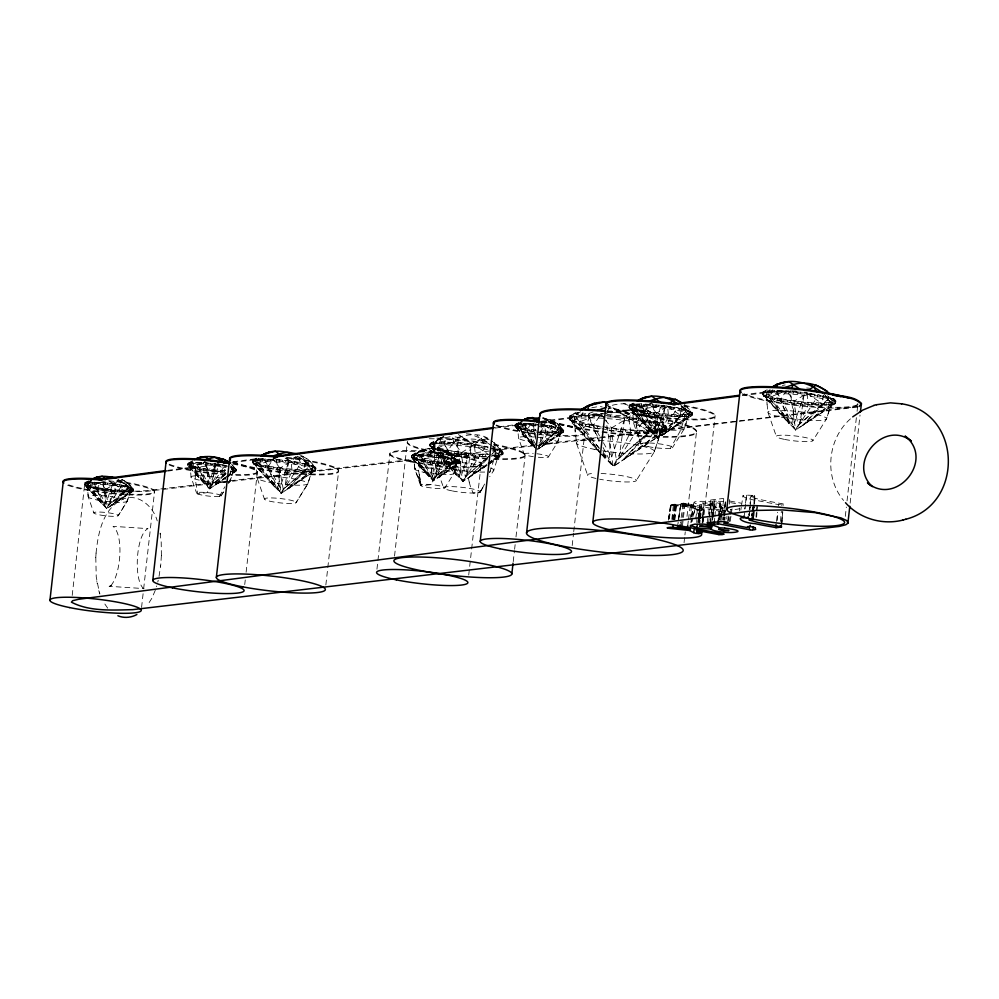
<?xml version="1.0" encoding="UTF-8"?>
<svg xmlns="http://www.w3.org/2000/svg" width="999" height="999" viewBox="0 0 999 999"><rect width="100%" height="100%" fill="white"/><g stroke="black" fill="none" stroke-linecap="round" stroke-linejoin="round"><path stroke-width="0.75" stroke-dasharray="5 3.75" d="M95.792 557.317L96.229 576.785L99.276 592.207M161.388 555.544L161.214 542.395L159.915 531.443L160.04 532.205M87.025 485.564L88.249 496.89L93.844 512.924M433.379 446.915L435.214 463.898L443.618 487.949M766.146 395.479L767.981 412.462L776.385 436.513M696.74 522.589L697.314 507.03L722.115 511.613A9.116 1.236 6.4 0 0 723.638 511.513L724.737 511.388A9.116 1.236 6.4 0 0 725.524 511.226M161.388 555.432L160.827 563.985M95.792 557.38L96.079 553.096M723.975 520.067L724.163 516.995M724.263 515.472L725.511 500.124L723.938 515.409M88.861 481.106L84.977 483.266L84.74 484.303L89.698 486.263L100.549 482.367L105.807 489.335L104.633 505.057L106.668 508.591L133.179 490.946L132.78 488.136L127.335 482.529L121.503 479.308M192.957 460.639L187.775 463.524L187.537 464.547L192.495 466.521L203.346 462.612L208.604 469.592L207.43 485.314L209.465 488.848L225.687 478.071M256.843 458.141L252.922 460.327L252.622 461.675L253.659 462.112C259.216 467.882 267.133 459.777 273.164 459.128L279.995 468.231L278.446 488.786L281.106 493.394L315.584 470.329L315.984 468.131L315.06 466.658L307.979 459.34L301.498 455.744M411.6 455.519L418.781 452.172L426.348 450.799L427.172 454.62L432.43 461.6L431.256 477.31L433.304 480.844L459.815 463.211L460.114 461.526C449.637 446.74 425.711 444.155 411.6 455.519L412.013 458.341L433.304 480.844L459.815 463.211L459.977 461.763L453.958 454.782L446.978 450.924L439.148 455.694L421.066 454.345L411.6 455.519L411.438 456.968L428.996 476.66L416.171 459.977L412.013 458.341L412.175 456.893L423.838 449.213C431.456 453.171 440.984 453.546 449.475 452.51L456.855 462.662L456.693 464.098L437.949 477.809L450.349 464.385L452.048 456.468L446.978 452.822M487.25 465.172L462.849 481.443L430.919 447.677L429.945 444.368L430.307 443.456L441.071 438.436L452.422 436.376L453.671 442.107L461.55 452.572L459.79 476.148L462.849 481.443L487.487 465.097M535.402 439.11L535.914 431.98L519.817 428.908L515.646 427.272L515.247 424.463L519.13 422.302M605.369 419.842L611.5 427.984L609.153 459.415L613.236 466.483L666.258 431.206C667.394 429.32 667.007 427.085 665.459 425.574C652.884 409.091 630.531 399.25 610.214 405.906L607.867 404.32M633.291 403.146L629.358 405.332L629.058 406.68L630.094 407.117C635.664 412.887 643.581 404.782 649.612 404.133L656.43 413.236L654.894 433.791L657.542 438.399L692.032 415.334L692.419 413.136L691.508 411.675L684.427 404.345L685.876 411.438L664.26 433.841L657.542 438.399L628.92 407.217L657.542 438.399L676.635 409.29L676.847 407.392L674.063 407.292L673.938 408.379L676.635 409.29L689.198 411.975L692.344 414.535M767.157 389.76L763.074 392.02L762.736 393.569L763.923 394.081C770.341 400.724 779.482 391.421 786.438 390.671L794.317 401.136L792.557 424.712L795.616 430.007L835.389 403.546L835.838 401.024L832.741 397.227M781.967 522.377L782.766 511.638M719.43 519.967L720.479 506.143L725.499 506.368M753.184 516.171L753.508 511.838M753.733 508.953L753.845 507.517M754.17 503.184C757.879 492.507 748.001 492.894 750.149 503.796M699.725 524.662L700.087 520.067M700.199 518.543L701.385 503.234M702.759 522.052L703.221 515.934M703.346 514.398L703.696 509.815M720.654 504.607L719.467 520.179L720.516 506.306A13.237 1.798 6.4 0 0 721.216 506.905M727.871 522.514L728.471 514.86M729.295 504.145L729.645 499.55M739.385 510.851L739.597 507.979M749.475 515.609L749.7 512.762M749.912 509.927L750.137 507.017M750.249 505.569L751.061 496.715L754.807 496.466L754.257 503.658M752.884 518.618L753.346 512.487M753.471 510.951L754.645 495.616C730.469 493.444 749.962 499.925 757.954 500.686A178.409 24.213 6.4 0 0 767.594 502.584L778.583 504.595L783.341 503.971L783.204 505.394M753.283 516.396L753.633 511.8M753.933 507.967L754.033 506.53M756.018 517.082L756.368 512.487M756.493 510.951L756.842 506.368M756.605 517.182L756.967 512.587M757.08 511.051L757.429 506.468M698.526 518.618L699.375 507.917M724.874 520.217L725.124 517.157M702.409 521.878L703.383 509.652L697.314 507.03M718.106 520.791L718.356 517.719M718.481 516.183L719.73 500.836M724.487 519.992L724.737 516.933M724.862 515.397L725.486 507.717M777.297 520.442L777.996 511.8M778.471 506.031L778.583 504.595M780.531 521.441L781.343 511.351M781.817 505.594L781.93 504.158M781.605 525.474L782.716 511.65M753.908 516.121L754.67 506.918M698.875 522.689L699.138 519.617M699.275 518.081L699.949 510.402A9.578 1.299 6.4 0 0 701.223 510.327M699.288 522.589L700.386 510.152A9.578 1.299 6.4 0 0 701.66 510.064L703.446 509.852L702.559 518.618M96.066 553.159C98.014 533.391 102.647 509.128 122.265 499.438C137.725 492.245 153.346 506.443 157.23 520.891M721.703 516.221L722.115 511.613M726.723 519.03L726.997 515.984M752.722 519.517L753.833 507.23M753.97 505.694L754.645 495.616L753.833 502.747M701.985 525.312L704.008 504.008A5.295 0.712 6.4 0 1 701.261 502.947M720.067 519.992L721.365 506.168M722.639 519.792L722.939 516.745M723.076 515.222L723.8 507.617A6.006 0.812 6.4 0 1 721.253 506.918M710.676 521.303L712.15 505.956L714.522 506.031L712.537 519.83M159.041 576.373L160.627 565.921M714.435 521.153L714.735 518.094M714.884 516.558L716.383 501.198L724.625 501.498M781.53 522.539L782.504 512.537M718.618 520.729L718.93 517.644M719.08 516.108L720.604 500.736M723.488 519.967L723.788 516.92M751.91 512.986L751.61 516.033L751.997 512.986M752.06 511.463L752.509 506.905M702.26 521.54L702.409 520.079M698.264 521.915L698.563 519.03M698.863 516.158L699.325 510.377L699.949 510.402M160.602 566.108L160.839 563.861M697.889 522.652L698.214 519.592M698.376 518.056L699.125 510.327M698.388 521.778L699.625 510.127L700.386 510.152M720.853 516.183L721.353 511.575M671.815 519.33L673.338 505.531A5.37 0.724 6.4 0 1 671.078 505.232L668.693 518.818M683.366 503.409L681.992 503.558A8.741 1.186 6.4 0 0 681.306 503.696L695.941 506.431L674.537 504.52A9.316 1.261 6.4 0 0 673.363 504.595L672.015 504.795A10.077 1.374 6.4 0 0 671.128 504.97L671.465 504.957A5.37 0.724 6.4 0 0 673.763 505.257L673.751 505.531A5.382 0.724 6.4 0 1 671.478 505.244L671.216 505.169M690.047 519.692L691.395 507.417M72.203 595.441L84.853 482.642L88.524 480.906M133.242 488.811L133.179 490.946L106.668 508.591L84.678 484.927L84.977 483.266L92.145 479.92M84.927 485.389L85.015 484.552M84.678 484.927L85.39 483.291L92.87 479.058L88.099 482.367L87.937 483.816L106.668 508.591L121.341 486.288L121.503 484.852L118.931 480.069L116.071 477.847M85.29 484.128L86.039 483.141M105.682 480.894L100.549 482.367L96.653 489.36L104.633 505.057L89.535 487.712L86.139 486.163L86.226 485.327M85.976 483.778L86.95 482.842M87.225 483.728L88.249 496.89M87.088 486.463L87.15 485.826M88.224 486.988L88.324 486.151M86.851 483.678L89.286 483.379L89.386 482.529C103.958 482.042 118.956 483.603 132.78 488.136L132.617 489.585L111.826 505.094L128.459 487.949L127.335 482.529L120.342 478.658M94.43 482.092L94.268 483.528L102.885 503.946L84.815 484.715L102.373 504.395L89.535 487.712L91.658 481.181M89.286 483.379L90.872 482.542M133.179 490.946L123.726 492.12L105.644 490.784L91.121 487.824L91.209 486.988L89.698 486.263M90.809 483.179L92.47 483.229L92.57 482.392M92.845 488.136L85.614 484.315L84.853 482.642M94.693 488.661L94.793 487.812C107.18 489.273 122.028 493.469 133.479 489.26M92.47 483.229L96.291 483.254L96.379 482.417M96.291 483.254L98.476 482.592M98.801 489.435L98.889 488.598M133.429 490.334L131.006 488.361L125.25 486.688L102.847 483.903L100.599 483.441L100.687 482.604M101.036 489.697L101.111 489.073M103.009 482.455L106.668 508.591L115.31 490.309L114.323 484.14L109.465 480.956M103.322 490.147L103.421 489.31M105.22 483.791L105.32 482.954M107.617 483.916L107.692 483.279M108.067 490.759L108.154 489.922M110.002 484.278L110.102 483.441M110.464 490.921L110.539 490.284M128.459 487.949L109.565 504.445L112.512 483.429L118.931 480.069L128.621 486.501M112.837 491.246L112.937 490.409M114.748 484.89L114.835 484.053M117.058 485.127L117.12 484.49M117.47 491.595L117.57 490.759M119.268 485.601L119.356 484.765M119.693 491.608L119.755 490.971M121.778 491.783L121.866 490.946M123.364 486.388L123.464 485.539M105.807 489.335L114.323 484.14L117.832 480.881L125.424 484.215L130.22 490.397L130.057 491.845L111.314 505.556L123.726 492.12L125.424 484.215L122.852 480.257L115.097 480.669M125.25 486.688L125.325 486.051M125.599 491.808L125.687 490.971M126.948 487.212L127.048 486.376M127.285 491.658L127.36 491.021M128.771 491.67L128.871 490.821M129.845 488.049L129.932 487.212M131.144 488.736L127.26 501.198L118.232 515.621A12.288 1.661 6.4 0 1 99.388 514.86A12.288 1.661 6.4 0 1 100.499 512.087A12.288 1.661 6.4 0 1 118.232 515.621M131.006 488.361L131.069 487.737M131.206 491.358L131.306 490.521M131.93 488.873L132.03 488.036M132.118 491.046L132.18 490.422M132.78 490.909L132.867 490.072M141.571 607.417L143.469 590.421M143.644 588.873L154.57 491.52M225.924 477.859L209.465 488.848L187.475 465.184L187.775 463.524L194.942 460.164M187.712 465.646L187.812 464.81M188.087 464.373L188.187 463.536L190.896 462.624L197.228 462.337L205.806 462.712L208.117 463.199L208.017 464.036C201.486 464.285 192.894 461.8 187.475 465.184M188.774 464.036L188.836 463.399M206.781 459.602L203.346 462.612L199.45 469.617L207.43 485.314L192.332 467.969L188.923 466.421L189.023 465.571M189.648 463.936L189.748 463.086M189.997 464.135L191.046 477.147L196.641 493.181M189.885 466.72L189.947 466.083M190.896 462.624L190.734 464.073L209.465 488.848L224.138 466.545L224.3 465.097L215.309 463.686L208.017 464.036M191.021 467.232L191.109 466.396M192.083 463.623L192.183 462.787M197.228 462.337L197.065 463.786L205.682 484.203L187.612 464.96L205.17 484.652L192.332 467.969L194.455 461.438M193.594 463.436L193.669 462.799M194.006 467.245L213.336 470.541L224.663 471.203L224.575 472.04L199.45 469.617L193.906 468.081L194.006 467.245L192.495 466.521M195.267 463.486L195.354 462.649M195.629 468.394L195.704 467.757M197.49 468.906L197.59 468.069M199.088 463.511L199.176 462.674M201.199 463.474L201.274 462.849M201.598 469.692L201.686 468.856M203.396 463.698L203.484 462.862M203.833 469.955L203.896 469.318M205.806 462.712L209.465 488.848L217.944 472.003L217.12 464.398L208.604 469.592M206.119 470.404L206.206 469.567M210.864 471.016L210.951 470.179M224.3 465.097L226.261 465.796L226.161 466.633L215.147 465.134L212.799 464.523L212.887 463.686M213.262 471.178L213.336 470.541M225.699 473.051L212.362 484.69L215.309 463.686M215.634 471.503L215.734 470.666M217.545 465.147L217.632 464.298M219.855 465.384L219.917 464.747M220.267 471.853L220.354 471.016M222.065 465.859L222.153 465.022M222.477 471.865L222.552 471.228M230.856 470.754L229.683 475.249M231.668 471.078L230.082 471.903L236.313 469.755L231.943 464.647M232.642 468.306L231.406 466.758L231.244 468.194L234.728 469.13L236.214 470.154L235.976 471.203L226.973 477.222M230.619 467.557L233.017 470.654L232.854 472.102L227.859 475.749M233.803 468.618L232.73 467.47M233.941 468.993L230.057 481.443L228.409 484.065M231.568 471.915L234.003 471.615L234.103 470.779M234.728 469.13L233.866 467.982M234.003 471.615L234.977 470.666M234.915 471.303L235.664 470.329M235.939 469.905L236.039 469.068M227.185 477.035L235.976 471.203L236.276 469.518M236.226 470.591L236.313 469.755M298.901 454.295L307.979 459.34L315.796 468.444L315.584 470.329L281.106 493.394L253.446 463.998L252.597 461.113M258.566 458.591L253.659 462.112L253.446 463.998L258.853 466.121L275.512 487.924L252.71 462.225L252.922 460.327L256.918 458.454M252.847 463.099L252.972 462.013M252.522 462.512L253.446 460.364L256.98 459.165C276.461 459.003 296.553 460.439 315.06 466.658L314.847 468.556L287.812 488.836L309.44 466.421L307.979 459.34M253.321 461.463L254.308 460.177M254.42 464.11L254.545 463.012M254.208 461.001L255.357 460.876L255.482 459.777M255.819 461.176L257.168 478.121L264.435 499.075M255.657 464.498L255.756 463.673M256.98 459.165L256.768 461.051L281.106 493.394L300.187 464.285L300.399 462.387L297.065 456.156L288.723 460.551L284.877 487.987L309.44 466.421L312.749 466.97L315.909 469.53M257.143 465.172L257.267 464.073M244.73 584.59L245.255 579.957M246.116 572.227L257.392 471.79A45.929 6.231 6.4 0 0 232.804 463.311M255.357 460.876L258.529 460.477L258.641 459.39M276.523 456.181L273.164 459.128L268.306 466.383L268.094 468.269L278.446 488.786L258.853 466.121L261.189 458.703M258.529 460.477L260.489 460.227L260.589 459.403M315.584 470.329L311.526 471.491C294.58 471.728 277.422 470.404 260.901 466.271L261.026 465.172L259.066 464.235M260.489 460.227L262.662 460.302L262.787 459.203M263.137 466.67L263.237 465.846L261.026 465.172M252.71 462.225L276.186 487.337L264.997 460.689L265.21 458.803M265.547 467.345L265.672 466.258C281.78 468.156 301.086 473.588 315.984 468.131M262.662 460.302L267.62 460.327L267.744 459.228M267.62 460.327L270.367 460.289L270.467 459.453M270.891 468.369L271.016 467.27M309.44 466.421L294.618 462.762L276.149 461.176L273.227 460.576L273.339 459.478M273.788 468.706L273.888 467.882M276.361 459.29L281.106 493.394L292.145 471.378L291.071 461.438L285.439 457.729M276.76 469.293L276.885 468.194M279.245 461.014L279.358 459.927M282.355 461.176L282.442 460.352M282.929 470.092L283.054 468.993M285.452 461.65L285.577 460.551M286.064 470.292L286.151 469.468M289.136 470.716L289.26 469.63M291.621 462.45L291.733 461.351M294.618 462.762L294.717 461.938M295.155 471.166L295.279 470.079M297.49 463.374L297.615 462.275M298.039 471.178L298.139 470.354M300.761 471.416L300.886 470.317M302.834 464.398L302.947 463.299M298.901 456.78L305.494 461.513L311.738 469.605L311.526 471.491L287.15 489.423L303.284 471.865L305.507 461.526L302.16 456.368L295.642 457.18L291.071 461.438L279.995 468.231M305.269 464.797L305.369 463.961M305.719 471.441L305.844 470.354M307.48 465.472L307.605 464.373M307.917 471.241L308.017 470.417M309.852 471.266L309.977 470.167M311.238 466.57L311.363 465.472M312.749 466.97L312.849 466.146M312.899 467.669L307.879 483.716L296.129 502.572A15.972 2.173 6.4 0 1 271.628 501.585A15.972 2.173 6.4 0 1 273.089 497.977A15.972 2.173 6.4 0 1 296.129 502.572M313.024 470.866L313.137 469.767M313.961 467.632L314.086 466.545M314.198 470.467L314.285 469.63M315.06 470.279L315.172 469.193M315.534 468.631L315.659 467.544M325.849 585.014L338.673 470.666M376.948 569.205L389.947 453.321M394.53 556.093L407.367 441.758A59.278 8.042 6.4 0 0 487.574 458.266M411.551 457.654L411.363 456.131M411.301 457.192L412.013 455.544M411.925 456.381L412.674 455.407M412.762 458.416L411.65 456.818M412.599 456.043L413.574 455.094M413.823 456.143L414.86 469.105L421.266 485.789L431.206 484.615L437.262 468.831L440.035 456.068L466.62 452.947L466.82 471.191L469.23 482.092M413.711 458.728L412.862 457.579M426.348 448.901L420.691 450.487L414.722 454.632L414.56 456.068L433.304 480.844L447.964 458.553L448.126 457.105L445.554 452.335L442.707 450.112M414.847 459.24L414.947 458.404L413.786 458.091M413.486 455.931L415.921 455.631L416.009 454.795M430.619 451.61L427.172 454.62L423.289 461.625L431.256 477.31L416.171 459.977L418.781 452.172M415.921 455.631L417.507 454.807M459.815 463.211L450.349 464.385L432.267 463.037L423.289 461.625L414.947 458.404M417.432 455.432L419.093 455.494L419.193 454.657M419.468 460.402L417.844 459.24M411.438 456.968L429.508 476.198L420.904 455.794L420.679 450.487L428.858 448.588C436.95 457.842 449.125 456.368 459.403 460.389L459.24 461.838L438.461 477.36L455.082 460.202L453.958 454.782M421.328 460.914L421.416 460.077C433.803 461.538 448.651 465.721 460.114 461.526M419.093 455.494L422.914 455.519L423.014 454.682M422.914 455.519L425.099 454.845M425.424 461.7L425.524 460.864M460.052 462.587L457.629 460.626L451.873 458.953L429.47 456.168L427.222 455.706L427.322 454.87M427.659 461.963L427.734 461.326M429.857 445.966L429.945 444.368M443.606 436.95L431.156 445.517L430.919 447.677L437.162 450.137L456.406 475.162L430.07 445.629L430.307 443.456L441.196 437.425M430.232 446.653L429.97 445.005M429.807 445.616L430.919 443.494L434.99 442.12L443.943 435.901L434.99 442.12L434.752 444.293L462.849 481.443L484.852 448.002L485.102 445.841L481.243 438.673L476.96 435.339M430.781 444.755L431.918 443.281M429.945 462.412L430.045 461.575M432.043 447.802L432.192 446.553L430.369 445.392M431.855 456.043L431.943 455.207M431.805 444.23L433.129 444.08L433.266 442.819M433.641 444.543L434.29 455.631M433.479 448.264L433.578 447.302L432.192 446.553M434.253 456.168L434.315 455.532M435.177 449.038L435.327 447.777L433.578 447.302M434.69 463.024L434.79 462.187M433.129 444.08L436.775 443.618L436.925 442.37C455.544 440.534 475.212 426.473 492.532 441.62M458.828 437.599L453.671 442.107L448.064 450.437L447.827 452.609L459.79 476.148L437.162 450.137L441.071 438.436M436.638 456.531L436.725 455.694M436.775 443.618L439.048 443.331L439.16 442.382M437.1 463.174L437.175 462.549M486.938 464.373L469.817 476.898L488.424 456.755L475.574 456.193L447.827 452.609L439.523 450.299L439.66 449.051L435.327 447.777M455.082 460.202L436.201 476.698L439.148 455.694M439.048 443.331L441.546 443.406L441.695 442.157M439.473 463.511L439.56 462.674M441.371 457.142L441.471 456.306M442.107 450.774L442.207 449.825L439.66 449.051M430.07 445.629L457.167 474.488L444.255 443.868L444.068 437.35M443.681 457.392L443.756 456.755M444.892 451.548L445.03 450.287L448.064 450.437L468.656 453.996L488.673 454.582L465.222 438.811L452.422 436.376M444.105 463.848L444.193 463.012M441.546 443.406L447.277 443.444L447.415 442.195L444.493 441.695M445.891 457.854L445.991 457.018M446.316 463.861L446.391 463.224M450.449 443.406L450.549 442.445L457.355 442.257L471.615 443.706L488.036 446.878L487.899 448.139L484.852 448.002L464.273 444.43L447.277 443.444M448.401 464.036L448.501 463.199M450 458.641L450.087 457.804M451.048 452.722L451.186 451.461M451.873 458.953L451.948 458.316M453.733 443.731L453.883 442.47M452.222 464.06L452.322 463.224M453.583 459.478L453.671 458.628M454.395 453.121L454.508 452.16M453.908 463.911L453.983 463.274M455.407 463.923L455.494 463.086M456.468 460.314L456.568 459.478M457.829 453.796L457.967 452.535M457.629 460.626L457.704 459.99M457.767 460.989L453.883 473.451L444.855 487.874A12.288 1.661 6.4 0 1 426.011 487.112A12.288 1.661 6.4 0 1 427.135 484.34A12.288 1.661 6.4 0 1 444.855 487.874M457.842 463.623L457.929 462.787M458.566 461.138L458.653 460.302M460.689 444.243L460.826 442.982M458.741 463.311L458.816 462.674M459.403 463.174L459.503 462.337M459.777 461.9L459.865 461.063M464.273 444.43L464.385 443.481M464.935 454.707L465.084 453.459M467.844 444.98L467.994 443.718M468.543 454.945L468.656 453.996M490.996 454.445L467.207 475.224L471.615 443.706L481.243 438.673L483.366 436.563L492.495 441.67M472.102 455.444L472.24 454.183M474.962 445.891L475.099 444.642M478.421 446.253L478.533 445.304M479.045 455.956L479.195 454.695M481.743 446.965L481.88 445.704M468.718 575.037L481.193 463.786M482.38 455.969L482.48 455.02M485.514 456.243L485.651 454.982M488.748 464.26L502.984 454.07L499.35 451.111L493.269 449.388L493.406 448.126L495.766 448.314L502.01 450.761L503.121 452.809L493.369 446.466M491.233 456.268L498.176 454.158L501.123 454.195L502.859 452.822L493.843 442.345C497.914 452.347 492.482 463.186 489.522 472.902M493.768 456.043L496.003 456.056L496.153 454.807M497.602 450.649L497.752 449.388M499.35 451.111L499.463 450.162M499.512 452.048L493.731 470.354L489.747 476.723M488.161 463.486L499.662 455.606L499.8 454.345M500.749 451.885L500.886 450.624M499.662 455.606L501.123 454.195M501.023 455.144L502.01 454.932L502.147 453.683M502.559 453.034L502.697 451.773M488.523 464.323L502.622 454.982L502.859 452.822M502.984 454.07L503.071 452.46M514.947 426.123L515.247 424.463L522.415 421.116M515.197 426.585L515.009 425.062M514.91 425.899L515.659 424.488L523.139 420.254L518.369 423.564L518.206 425.012L536.001 448.626M515.559 425.324L516.321 424.338M516.408 427.36L515.284 425.749M516.246 424.975L517.22 424.038M517.47 425.075L518.518 438.086L524.125 454.12A12.288 1.661 6.4 0 0 533.279 456.668M517.357 427.659L516.495 426.523M518.493 428.184L518.593 427.335L517.432 427.023M517.132 424.875L519.567 424.563L519.655 423.726L525.911 423.301M534.79 447.689L519.817 428.908L521.928 422.377M519.567 424.563L521.153 423.738M521.391 429.021L521.478 428.184L518.593 427.335M523.114 429.333L521.478 428.184M521.316 421.903L515.809 425.824L515.646 427.272L532.642 445.591L515.084 425.911L533.154 445.142L524.55 424.725L524.712 423.289L537.962 424.475M524.962 429.845L525.062 429.008L527.085 429.108L536.076 430.532L530.819 423.551L519.98 427.46M521.078 424.375L524.55 424.725L526.56 424.45L526.66 423.613M513.224 561.625L514.435 550.811M514.61 549.263L515.134 544.63M515.996 536.9L525.187 455.007M526.56 424.45L528.746 423.788M529.07 430.631L529.17 429.795M537.887 425.099L533.116 425.099L530.869 424.637L530.956 423.801M531.306 430.894L531.381 430.257M533.279 423.651L535.214 438.986M533.591 431.343L533.691 430.507M535.501 424.987L535.589 424.138M538.336 431.955L557.629 432.217L563.798 430.694L557.604 423.713L550.611 419.855L542.082 418.231C550.037 420.017 555.319 427.385 563.049 429.333L562.887 430.781L538.236 448.913M536.938 449.787L539.847 445.641L542.794 424.625L550.611 419.855L557.604 423.713L563.623 430.694L550.624 421.765M563.761 430.457L563.461 432.142L560.339 433.042L545.417 432.942L543.106 432.442L543.206 431.605M540.272 425.474L545.017 426.086L545.104 425.249L540.372 424.637M563.698 431.531L561.276 429.558L545.104 425.249M547.739 432.792L547.839 431.955M549.537 426.798L549.637 425.961L551.773 426.049L558.891 427.697L558.728 429.145L542.107 446.291L563.461 432.142L563.511 430.007M549.962 432.804L550.037 432.167M552.047 432.979L552.147 432.142M553.646 427.572L553.733 426.735M538.099 449.026L541.595 446.753L553.995 433.316L555.694 425.412L553.121 421.453L542.632 421.665M555.519 427.884L555.594 427.247M555.869 433.004L555.956 432.167M557.217 428.409L557.317 427.572M557.554 432.842L557.629 432.217M558.191 432.954L558.391 431.118M559.053 432.854L559.14 432.018M560.114 429.245L560.202 428.409M561.413 429.932L557.529 442.382L548.376 456.968M561.276 429.558L561.351 428.933M561.488 432.555L561.575 431.718M562.2 430.07L562.3 429.233M562.387 432.242L562.462 431.618M563.049 432.105L563.136 431.268M607.067 414.473L624.937 416.171L637.762 409.453L640.584 406.63L654.557 414.348L666.583 428.309L666.258 431.206L613.236 466.483L570.654 421.466L569.243 419.168L569.842 415.834L576.323 412.237M601.785 454.395L604.632 458.104L569.517 418.731L569.842 415.834L577.672 412.175M569.742 420.092L569.355 417.033M569.243 419.168L570.666 415.884L578.483 412.387L576.086 414.048L575.774 416.933L599.325 448.651M570.479 417.557L571.84 416.858L571.99 415.596M599.1 447.852L578.983 424.737L572.165 421.628L572.352 419.955L569.929 418.419M571.84 416.858L573.613 416.658L573.801 414.985M574.213 417.707L576.398 443.081L587.599 475.162M574.063 422.227L574.213 420.966L572.352 419.955M576.348 423.276L576.535 421.59L574.213 420.966M573.613 416.658L578.471 416.046L578.658 414.373L588.773 413.486L593.056 411.963M600.836 453.159L578.983 424.737L583.104 411.963M578.471 416.046L581.505 415.659L581.643 414.398M600.474 428.534L593.206 428.034L582.13 424.95L582.317 423.276L576.535 421.59M581.505 415.659L584.84 415.771L585.027 414.098M572.19 545.529L573.576 533.166M573.738 531.63L584.84 432.729A45.929 6.231 6.4 0 0 542.919 421.64M585.576 425.586L585.714 424.313L582.317 423.276M599.125 441.708L588.448 416.371L588.773 413.486L601.273 414.51L601.086 416.196L605.594 417.12M589.285 426.61L589.472 424.937C605.906 428.284 622.689 429.732 639.41 431.243C648.438 430.02 659.178 433.179 666.945 428.296M584.84 415.771L592.469 415.821L592.657 414.135M592.469 415.821L596.703 415.759L596.84 414.485M597.502 428.184L597.689 426.511M666.258 431.206L660.014 432.992C642.195 433.141 624.188 432.592 606.543 429.607L606.73 427.934M606.78 417.058L610.352 416.883L610.539 415.209M610.352 416.883L615.134 417.12L615.284 415.859M616.021 430.831L616.208 429.158M666.758 429.97L665.134 428.471C651.847 420.729 634.927 420.779 619.904 417.857L620.092 416.183M620.841 431.143L620.978 429.882M602.946 453.534L613.236 466.483L619.043 458.191L624.937 416.171L610.214 405.906L605.918 414.223M625.574 431.805L625.761 430.132M628.97 407.517L629.045 406.118M635.002 403.596L630.094 407.117L629.882 409.003L635.302 411.126L651.96 432.929L629.145 407.23L629.358 405.332L633.354 403.459M629.295 408.116L629.42 407.018M629.145 407.23L629.894 405.369L633.416 404.17L641.658 403.808L649.787 404.483L649.662 405.582L652.597 406.181L658.803 406.181L673.938 408.379M629.77 406.468L630.756 405.182M629.382 419.081L629.57 417.407L624.937 416.171M630.869 409.115L630.993 408.017M630.656 406.019L631.805 405.881L631.93 404.782M632.217 406.381L633.603 423.126L640.871 444.08M632.105 409.503L632.192 408.678M633.416 404.17L633.204 406.069L652.622 432.342L641.445 405.694L641.658 403.808M633.578 410.177L633.703 409.091M631.805 405.881L634.964 405.482L635.089 404.395M634.003 419.568L634.153 418.294L629.57 417.407M652.959 401.186L649.612 404.133L644.755 411.388L644.542 413.274L654.894 433.791L635.302 411.126L637.624 403.721M634.964 405.482L636.937 405.232L637.025 404.408M634.84 432.492L635.027 430.819M684.427 404.345L692.245 413.449L692.032 415.334L687.974 416.496C671.016 416.733 653.87 415.409 637.337 411.276L637.462 410.177L635.514 409.24M636.937 405.232L639.098 405.307L639.223 404.208M638.423 420.504L638.611 418.831L642.906 419.006L650.536 421.416L657.13 422.302L665.459 425.574L665.134 428.471L623.551 459.503L656.805 425.199L657.13 422.302L654.557 414.348M639.585 411.688L639.672 410.851L637.462 410.177M639.273 432.517L639.41 431.243M641.995 412.35L642.12 411.263C658.216 413.161 677.534 418.593 692.419 413.136M639.098 405.307L644.068 405.332L644.193 404.233M643.456 432.867L643.643 431.193M644.068 405.332L646.815 405.294L646.902 404.47M647.327 413.374L647.452 412.275M646.64 422.065L646.828 420.392M640.584 410.439L650.736 417.707L660.339 430.107L660.014 432.992L622.527 460.414L647.34 433.554L650.736 417.732L645.604 409.815L635.576 411.064L616.408 409.64L607.879 408.017M650.237 413.711L650.324 412.887M650.399 422.689L650.536 421.416M652.809 404.295L657.542 438.399L668.581 416.383L667.519 406.443L656.43 413.236M651.086 432.917L651.273 431.243M653.209 414.298L653.334 413.199M653.796 423.726L653.983 422.053M655.681 406.019L655.806 404.932L664.11 405.557M654.47 432.604L654.607 431.343M655.731 432.817L656.056 429.907M658.803 406.181L658.89 405.357M659.377 415.097L659.49 413.998M657.454 432.642L657.642 430.956M659.577 425.412L659.765 423.738M661.9 406.655L662.025 405.569M662.499 415.297L662.599 414.473M661.9 426.036L662.05 424.775M662.087 427.535L654.407 451.698L636.113 480.844M662.312 432.03L662.499 430.357M685.876 411.438L661.326 432.992L665.159 405.557M663.761 427.06L663.948 425.387M665.584 415.734L665.709 414.635M664.123 431.406L664.273 430.144M665.446 431.131L665.634 429.458M668.056 407.455L668.181 406.356L666.171 405.819M666.183 428.596L666.37 426.923M666.72 429.108L666.87 427.834M671.066 407.767L671.153 406.943L668.181 406.356M671.603 416.171L671.728 415.084M674.487 416.183L674.575 415.359M677.197 416.421L677.322 415.322M679.27 409.403L679.395 408.304L676.847 407.392M692.245 413.449L681.955 406.531L688.186 414.61L687.974 416.496L663.598 434.428L679.732 416.87L681.942 406.531L679.445 402.659M681.718 409.802L681.805 408.966L679.395 408.304M682.167 416.446L682.292 415.359M683.928 410.477L684.053 409.378L681.805 408.966M684.365 416.246L684.452 415.422M685.426 414.223L680.868 429.92L670.416 448.326M674.475 519.805L676.173 504.62M674.887 519.742L676.61 504.37L695.941 506.431M686.301 416.271L686.425 415.172M687.687 411.576L687.811 410.477L681.056 406.193M689.198 411.975L689.285 411.151L687.811 410.477M689.347 412.674L684.315 428.721L672.414 447.777M689.46 415.871L689.585 414.772M690.409 412.637L690.521 411.551L689.285 411.151M690.646 415.472L690.734 414.635M691.495 415.284L691.62 414.198M691.982 413.636L692.095 412.55M684.053 542.669L684.752 536.488M684.927 534.94L685.264 531.855M687 516.396L696.54 431.418M703.159 522.29L703.858 516.108M704.033 514.56L715.122 415.671M835.838 401.024L835.389 403.546L795.616 430.007L763.686 396.241L762.712 392.932M770.117 389.66L763.923 394.081L763.686 396.241L769.929 398.701L789.173 423.726L762.836 394.193L763.074 392.02L768.456 389.51M762.999 395.217L763.136 393.956M762.624 394.53L763.686 392.058L767.756 390.684L788.96 390.896M763.548 393.319L764.685 391.845M764.809 396.366L764.959 395.117M764.572 392.794L765.896 392.644L766.033 391.383M766.408 393.107L767.057 404.195M766.245 396.828L766.345 395.866M767.756 390.684L767.519 392.857L795.616 430.007L817.619 396.566L817.869 394.405L834.777 399.325L834.54 401.498L803.358 424.775L828.296 399.051L828.533 396.878M767.956 397.602L768.094 396.341M765.896 392.644L769.542 392.182L769.692 390.934M786.438 390.671L780.843 399.001L780.594 401.173L792.557 424.712L769.929 398.701L772.789 389.722M769.542 392.182L771.815 391.895L771.927 390.946M835.389 403.546L830.706 404.895C811.151 405.169 791.358 403.633 772.289 398.863L772.427 397.614L770.167 396.528M771.815 391.895L774.312 391.97L774.462 390.721M774.874 399.338L774.974 398.389L772.427 397.614M762.836 394.193L789.934 423.052L777.022 392.432L777.259 390.259M777.659 400.112L777.796 398.851C796.628 401.286 817.756 406.805 835.901 401.373M774.312 391.97L780.044 392.008L780.182 390.759M780.044 392.008L783.216 391.97L783.316 391.009M783.815 401.286L783.953 400.025M835.751 402.634L834.54 401.498C820.117 394.23 802.497 394.28 786.5 392.295L786.65 391.034M787.162 401.685L787.274 400.724M790.596 402.36L790.733 401.099M793.456 392.807L793.593 391.546L790.122 390.821L795.616 430.007L808.341 404.757L807.092 393.344L794.317 401.136M797.04 392.994L797.152 392.045L804.382 392.27L807.866 393.206L807.729 394.455M797.702 403.271L797.851 402.023M800.624 393.544L800.761 392.282M801.323 403.509L801.423 402.56M828.296 399.051L799.974 423.788L804.382 392.27M804.869 404.008L805.019 402.747M811.2 394.817L811.3 393.868L809.015 393.419M811.825 404.52L811.962 403.259M814.51 395.529L814.647 394.268L811.3 393.868M815.147 404.533L815.246 403.584M818.281 404.807L818.418 403.546M820.666 396.703L820.803 395.442M825.561 395.766L830.943 402.722L830.706 404.895L802.584 425.462L821.19 405.319L823.413 394.83M823.488 397.165L823.588 396.216M824 404.832L824.15 403.584M826.036 397.952L826.173 396.69M826.535 404.607L826.648 403.658M828.783 404.62L828.92 403.371M830.369 399.213L830.519 397.952M832.117 399.675L832.229 398.726M832.279 400.611L826.498 418.918L812.774 440.784M832.429 404.17L832.567 402.909M833.516 400.449L833.653 399.188M833.79 403.708L833.89 402.759M834.777 403.496L834.914 402.247M835.326 401.598L835.464 400.337M845.304 516.371L846.34 507.092M847.04 500.911L856.393 417.47M857.092 411.288L857.954 403.571A59.278 8.042 6.4 0 1 809.377 406.056A59.278 8.042 6.4 0 1 744.105 393.818M850.149 503.159L860.027 415.084M744.105 517.569L746.69 494.767L745.466 503.321M752.372 515.571L752.697 512.724M753.184 508.441L753.346 507.017M682.417 526.086L685.102 503.334L725.486 511.001M673.801 518.781L675.549 504.557M673.376 519.705L675.262 504.545M673.788 519.642L675.699 504.283L676.61 504.37M711.825 522.39L714.522 500.961A11.339 1.536 6.4 0 1 713.636 500.811L713.011 500.686A11.613 1.573 6.4 0 1 711.613 500.412L710.714 500.174M720.891 521.191L723.788 498.439L725.524 498.663M776.435 521.441L777.609 512.25M669.318 518.993L671.103 505.232M687.712 525.574L688.299 520.979M688.498 519.455L690.284 505.694M698.089 518.444L699.874 504.682C679.819 500.074 718.156 500.462 720.529 504.345M700.449 518.593L701.835 507.892M709.153 516.92L710.938 503.159L701.498 502.934M710.027 523.626L713.011 500.686M727.996 520.679L728.596 516.096M752.197 511.451L752.796 506.868M712.075 516.958L713.973 504.832M708.541 523.326L709.153 518.743M709.365 517.22L711.625 500.412M681.268 526.048L684.365 503.296L685.102 503.334M691.445 516.733L692.694 507.554L698.963 510.302M673.776 505.269L693.131 507.292L673.338 505.531M672.339 519.692L674.537 504.52M668.431 520.179L670.666 504.994A10.065 1.361 6.4 0 1 671.515 504.82L673.676 504.595A9.328 1.261 6.4 0 1 674.812 504.52L675.699 504.283M680.356 523.276L680.556 521.853M681.156 517.582L683.129 503.421A8.841 1.199 6.4 0 1 684.34 503.296M729.233 521.753L730.107 515.684M730.319 514.16L730.981 509.615M677.534 526.698L678.196 522.127M678.421 520.616L680.856 503.858M681.281 503.596L695.604 506.655L691.895 521.665M695.679 518.968L697.002 509.84L699.225 510.352M697.402 509.84L693.131 507.292M744.642 509.015L744.842 507.592M678.596 518.931L680.831 503.746A8.729 1.186 6.4 0 1 681.63 503.571L683.416 503.121A54.833 7.517 6.2 0 1 700.923 508.304A54.795 8.129 4.5 0 1 703.446 509.852M691.77 516.908L693.106 507.767M730.219 521.303L731.106 515.209M731.33 513.698L732.23 507.604M668.581 518.743L670.604 505.057M678.758 517.482L680.781 503.796M690.883 522.627L691.558 518.056M691.783 516.545L693.806 502.847M707.18 522.902L710.551 500.087M712.674 516.97L714.273 504.845M713.061 517.057L714.635 506.418A20.105 2.722 6.4 0 1 714.535 506.218M740.846 510.039L741.258 507.18M741.47 505.756L743.031 495.704M749.088 516.046L750.524 506.53M748.376 515.147L748.601 513.723M749.262 509.465L749.7 506.63M739.772 508.266L739.622 508.528A17.095 2.323 6.4 0 1 738.923 508.853L737.212 509.19A31.956 4.333 6.4 0 1 735.813 509.353L733.853 509.49A15.772 2.135 6.4 0 1 731.817 509.527L730.269 509.502M130.931 490.571L127.06 501.436L118.107 515.771M233.729 470.829L228.222 484.303M312.662 469.842L307.617 484.04L295.966 502.772M561.201 431.768L557.33 442.632M661.763 430.444L654.008 452.185M689.11 414.847L684.053 429.046M832.017 402.984L826.198 419.28M691.608 522.102L691.957 520.691M692.969 516.483L695.579 506.655M157.767 582.092L158.217 580.232M156.481 586.663L156.706 585.951M720.641 504.957L720.941 504.994A23.402 3.172 6.4 0 1 723.076 505.082L724.063 505.132A13.824 1.873 6.4 0 1 725.324 505.207M112.35 484.877L105.869 503.958L94.268 483.528M215.147 465.134L208.666 484.215L197.065 463.786M288.511 462.437L280.07 487.362L264.997 460.689M438.986 457.13L432.492 476.223L433.304 480.844L441.783 464.011L440.946 456.406L434.877 452.422L416.333 458.529M471.378 445.879L461.65 474.513L462.849 481.443L475.574 456.193L474.325 444.78L479.595 439.885L487.125 438.948L489.448 442.507M539.635 434.877L542.632 426.073M624.612 419.056L611.638 457.23L613.236 466.483L630.194 432.817L630.519 429.92L628.546 417.594L616.408 409.64L600.998 414.023L579.308 421.84M664.947 407.442L656.505 432.367L641.445 405.694M804.145 394.443L794.417 423.077L777.022 392.432M155.282 590.322L151.773 598.413L147.502 605.157M490.334 470.916L489.797 472.24M484.602 484.053L481.343 490.159M455.244 458.753L445.554 452.335L438.436 449.3L431.78 450.561L429.47 456.168L432.492 476.223L420.904 455.794M458.379 434.528L460.576 436.014L457.117 444.418L461.65 474.513L444.255 443.868M219.368 496.453L224.887 486.775M469.243 482.092A93.157 46.466 -79.1 0 0 470.666 487.25L473.139 493.069L479.932 492.27L483.691 485.876M220.904 496.028L223.339 492.12M221.029 495.866A12.288 1.661 6.4 0 0 203.297 492.332A12.288 1.661 6.4 0 0 202.185 495.117A12.288 1.661 6.4 0 0 221.029 495.866L223.489 491.933M480.194 491.983L484.178 485.626M480.869 490.909L479.932 492.27M530.819 423.551L526.923 430.557L534.902 446.253L519.817 428.908M226.049 473.563L214.623 485.352L225.624 477.135M486.85 459.428L470.591 476.211L486.8 464.11M492.27 453.833L495.529 450.487L492.132 453.446M850.411 418.881C827.522 438.948 823.838 476.973 843.568 500.449M432.43 461.6L440.946 456.406L444.468 453.134L452.048 456.468L459.977 461.763M540.946 427.56L548.114 422.077L555.694 425.412L560.501 431.593L560.339 433.042L541.595 446.753L563.461 432.142M611.5 427.984L628.546 417.594L635.576 411.064L650.761 417.719L666.583 428.309M303.284 471.865L283.266 489.398L279.782 470.117M679.732 416.87L659.715 434.403L656.231 415.122M110.852 585.689C120.904 574.25 124.013 535.027 113.049 526.348L147.989 528.633C136.189 534.04 133.329 579.308 143.394 588.448M558.728 429.145L539.847 445.641L551.61 427.485L551.773 426.049L549.2 421.266L546.353 419.043M656.805 425.199L619.043 458.191L642.582 421.89L642.906 419.006L637.762 409.453L632.055 405.007M123.726 492.12L108.329 505.531L105.644 490.784M450.349 464.385L434.965 477.797L432.267 463.037M487.275 457.754L465.347 476.86L461.301 454.732M553.995 433.316L538.611 446.728L545.579 431.506L544.592 425.337L540.958 422.952M647.34 433.554L616.558 460.377L611.176 430.869M821.19 405.319L798.114 425.424L794.08 403.296M226.848 476.223L235.414 469.83L235.577 468.394L234.827 468.294M488.049 463.174L501.773 452.934L502.01 450.761L493.843 442.345M226.611 476.673L214.111 485.801L226.523 472.377L211.126 485.789L208.441 471.041M91.046 480.706L85.539 484.627L85.377 486.076L86.139 486.163M192.745 461.738L188.336 464.885L188.174 466.333L188.923 466.421M580.594 411.713L570.978 418.569L570.654 421.466L572.165 421.628M414.722 454.632L420.691 450.487M692.032 415.334L664.26 433.841L691.296 413.561L691.508 411.675L690.521 411.551M461.55 452.572L474.325 444.78M110.689 585.801L109.091 586.313L144.043 588.598M437.4 447.964C453.758 441.321 473.051 433.753 489.56 444.255M421.066 454.345L431.78 450.561M703.508 510.002L702.734 509.952M273.164 459.128L276.024 458.304M649.612 404.133L652.472 403.309M203.346 462.612L205.906 461.888M857.379 406.393L738.473 420.954M857.292 407.155L601.71 437.787M591.77 407.767L599.338 406.381L602.185 406.93M782.354 385.452L785.189 384.94M524.712 423.289L522.839 423.588C523.264 427.897 517.669 429.632 518.581 424.263L493.881 427.51M682.03 503.296L682.467 503.446M91.783 481.081L86.001 482.442L84.665 483.928C102.722 493.481 125.837 491.883 146.029 491.421L600.162 437.974M167.57 470.379L195.392 466.72L195.267 479.145L197.665 493.881L207.355 492.607L213.187 476.785L215.896 464.023L218.981 463.623M232.879 461.788L259.128 458.341M541.208 421.291L574.887 416.858C574.625 438.074 587.699 429.533 589.435 414.947L601.498 413.361M607.529 412.575L636.176 408.816L636.201 424.787L638.149 434.59A109.64 52.285 -79.3 0 0 638.573 436.426A64.61 30.807 -79.3 0 0 640.159 442.095L640.883 443.843L647.851 442.932L649.412 440.059A74.151 35.365 -79.3 0 0 652.372 433.591L657.005 422.053L660.676 405.594L663.761 405.182M742.457 394.842L768.793 391.458L785.689 390.784M167.495 471.128L218.494 464.435M232.405 462.599L264.847 458.341M495.104 428.096L530.644 423.426M541.458 422.003L665.084 405.756M742.344 395.604L772.314 391.945L796.041 391.733M702.26 510.214L701.398 510.314M710.689 500.024L723.376 498.451M495.741 449.513L736.925 421.128M792.12 390.871L796.116 390.971M491.383 455.02L493.881 455.094M712.762 504.807L704.008 504.008M712.05 505.956L711.438 505.919M710.751 505.894L699.874 504.682M716.345 501.198L714.597 500.986M569.842 415.834L570.666 415.884M804.295 392.132L807.067 392.295M769.929 398.701L772.289 398.863M635.302 411.126L637.337 411.276M578.983 424.737L582.13 424.95M437.162 450.137L439.523 450.299M416.171 459.977L417.744 460.089M258.853 466.121L260.901 466.271M192.332 467.969L193.906 468.081M89.535 487.712L91.121 487.824M806.618 388.024L809.49 388.236M466.246 433.803L470.566 434.115L481.243 438.673L492.132 445.904M684.053 409.378L686.088 409.54M447.415 442.195L450.549 442.445M699.625 510.127L697.477 509.59M783.216 391.97L786.5 392.295M646.815 405.294L649.662 405.582M596.703 415.759L601.086 416.196M528.671 424.425L530.869 424.637M425.025 455.482L427.222 455.706M270.367 460.289L273.227 460.576M98.401 483.229L100.599 483.441M545.017 426.086L547.327 426.323M634.153 418.294L638.611 418.831M547.402 425.686L549.637 425.961M576.086 414.048L578.658 414.373M518.369 423.564L519.655 423.726M434.99 442.12L436.925 442.37M88.099 482.367L89.386 482.529M793.593 391.546L797.152 392.045M540.746 432.117L543.106 432.442M496.003 456.056L497.939 456.331L498.176 454.158L491.883 446.041M725.461 507.892L723.8 507.617M615.134 417.12L619.904 417.857M210.414 464.16L212.799 464.523M774.974 398.389L777.796 398.851M639.672 410.851L642.12 411.263M585.714 424.313L589.472 424.937M523.189 428.696L525.062 429.008M442.207 449.825L445.03 450.287M419.543 459.765L421.416 460.077M263.237 465.846L265.672 466.258M92.907 487.5L94.793 487.812M783.341 503.971L768.731 501.311A124.8 16.933 6.4 0 1 759.215 499.375L750.936 497.015M730.019 501.061L741.183 503.196M730.656 502.647L738.711 504.183M695.878 506.68L681.418 503.921M601.96 428.708L606.543 429.607M91.259 486.613C109.141 490.846 127.81 492.095 146.116 490.659L418.706 458.578L418.643 471.016L419.555 476.548M490.721 448.601L493.269 449.388M623.526 403.384L637.762 409.453L657.13 422.302M295.642 457.18L305.507 461.526L315.796 468.444M493.344 446.703L495.766 448.314M297.065 456.156L309.653 464.535M827.322 395.829L835.626 401.386L831.618 396.728M230.494 465.971L236.139 469.755L230.132 462.774M807.092 393.344L821.44 403.146M628.546 417.594L647.664 430.669M544.592 425.337L554.158 431.88M440.946 456.406L450.512 462.937M217.12 464.398L225.487 470.117M114.323 484.14L123.888 490.684M667.519 406.443L679.944 414.972M291.071 461.438L303.496 469.967M540.334 422.914L542.794 424.625M460.576 436.014L471.615 443.706M108.841 480.869L112.512 483.429M285.14 458.029L288.723 460.551M483.366 439.41L489.697 443.956M120.342 480.569L125.412 484.203M569.517 418.731L599.288 450.412M603.533 454.932L605.656 457.192L603.284 451.56M603.121 452.485L609.153 459.415L602.909 447.14M127.335 482.529L133.342 489.498L125.437 484.203L130.22 490.397M107.692 608.154L103.072 601.435M823.75 393.444L830.943 402.722M231.418 468.593L233.017 470.654M681.942 406.531L688.186 414.61M305.507 461.526L311.738 469.605M604.495 418.681L600.998 414.023L593.531 425.149L593.206 428.034L599.45 440.309M588.448 416.371L600.411 437.462M603.408 442.732L611.638 457.23L606.056 420.204M524.55 424.725L536.138 445.154M420.479 485.189L414.872 469.143L413.623 457.979M419.717 477.51L421.266 485.789L418.181 476.56L420.529 484.94M557.604 423.713L558.891 427.697M98.789 590.634L99.85 594.043L99.338 592.395M640.883 443.843L636.201 424.787M419.23 474.637L420.754 483.191A138.948 69.306 -79.1 0 0 421.266 485.789M160.24 533.416L160.352 534.128M96.741 580.819L96.853 581.518M97.053 582.742L97.165 583.491M573.95 421.091L575.162 432.067M493.618 444.992A59.278 8.042 6.4 0 1 525.112 455.669A59.278 8.042 6.4 0 1 492.969 459.29M487.5 459.028A59.278 8.042 6.4 0 1 407.604 441.82M429.22 438.761A59.278 8.042 6.4 0 1 488.374 444.08M541.421 422.227A45.929 6.231 6.4 0 1 584.677 432.829A45.929 6.231 6.4 0 1 547.652 435.352A45.929 6.231 6.4 0 1 495.616 425.349M857.704 403.559A59.278 8.042 6.4 0 1 809.078 406.793A59.278 8.042 6.4 0 1 742.17 393.606M286.476 458.066A54.833 7.443 6.4 0 1 338.374 470.591A54.833 7.443 6.4 0 1 296.241 473.926A54.833 7.443 6.4 0 1 233.067 462.3M232.692 464.06A45.929 6.231 6.4 0 1 257.317 472.427A45.929 6.231 6.4 0 1 231.518 475.149M225.462 474.812A45.929 6.231 6.4 0 1 168.157 464.423M108.966 480.794A45.929 6.231 6.4 0 1 154.271 491.421A45.929 6.231 6.4 0 1 118.094 494.205A45.929 6.231 6.4 0 1 65.335 484.153M683.104 405.956A54.833 7.443 6.4 0 1 695.916 419.88A54.833 7.443 6.4 0 1 608.004 406.493M607.404 411.65A78.796 10.689 6.4 0 1 695.354 430.194A78.796 10.689 6.4 0 1 633.466 435.726A78.796 10.689 6.4 0 1 541.833 417.507M493.706 444.23A59.278 8.042 6.4 0 1 525.199 454.92A59.278 8.042 6.4 0 1 493.056 458.541M436.838 438.124A59.278 8.042 6.4 0 1 488.461 443.319M490.709 468.019A29.471 3.996 6.4 0 1 489.747 471.74M484.702 472.065A29.471 3.996 6.4 0 1 442.844 467.257A29.471 3.996 6.4 0 1 445.217 461.763A29.471 3.996 6.4 0 1 486.975 466.82M492.207 450.836A33.154 4.495 6.4 0 1 493.106 456.368M486.588 456.58A33.154 4.495 6.4 0 1 441.583 451.061A33.154 4.495 6.4 0 1 443.057 445.005A33.154 4.495 6.4 0 1 488.249 449.825M491.733 448.251A33.154 4.495 6.4 0 1 493.381 453.996M486.863 454.208A33.154 4.495 6.4 0 1 441.845 448.688A33.154 4.495 6.4 0 1 443.331 442.632A33.154 4.495 6.4 0 1 488.511 447.452M584.84 432.717A45.929 6.231 6.4 0 1 539.872 433.828M535.501 433.329A45.929 6.231 6.4 0 1 495.804 424.65M536.962 453.771A12.288 1.661 6.4 0 1 548.526 456.73A12.288 1.661 6.4 0 1 536.913 457.117M524.113 454.046A12.288 1.661 6.4 0 1 533.229 453.421M533.166 442.17A19.655 2.672 6.4 0 1 522.777 436.75A19.655 2.672 6.4 0 1 555.419 440.796A19.655 2.672 6.4 0 1 538.985 442.882M536.088 430.119A22.103 2.997 6.4 0 1 521.428 423.788A22.103 2.997 6.4 0 1 558.666 428.159A22.103 2.997 6.4 0 1 540.521 430.631M286.551 457.305A54.833 7.443 6.4 0 1 338.461 469.83A54.833 7.443 6.4 0 1 296.328 473.164A54.833 7.443 6.4 0 1 233.154 461.538M257.392 471.778A45.929 6.231 6.4 0 1 230.282 474.325M225.899 474.075A45.929 6.231 6.4 0 1 168.356 463.723M229.857 480.881A19.655 2.672 6.4 0 1 228.222 482.242M225.324 482.542A19.655 2.672 6.4 0 1 196.853 479.557A19.655 2.672 6.4 0 1 197.552 475.724A19.655 2.672 6.4 0 1 225.936 479.195M231.431 469.218A22.103 2.997 6.4 0 1 229.645 472.115M225.299 472.265A22.103 2.997 6.4 0 1 195.367 468.606A22.103 2.997 6.4 0 1 196.104 464.56A22.103 2.997 6.4 0 1 226.136 467.694M230.544 466.995A22.103 2.997 6.4 0 1 230.919 470.179M225.499 470.429A22.103 2.997 6.4 0 1 195.105 466.645A22.103 2.997 6.4 0 1 197.327 462.699A22.103 2.997 6.4 0 1 227.859 466.233M116.858 480.981A45.929 6.231 6.4 0 1 154.595 491.383A45.929 6.231 6.4 0 1 115.834 493.256A45.929 6.231 6.4 0 1 65.534 483.454M607.454 410.889A78.796 10.689 6.4 0 1 695.254 429.27A78.796 10.689 6.4 0 1 635.614 435.139A78.796 10.689 6.4 0 1 542.682 417.257M601.111 473.476A24.563 3.334 6.4 0 1 636.375 480.482A24.563 3.334 6.4 0 1 599.637 479.208M596.016 478.459A24.563 3.334 6.4 0 1 595.129 473.389M599.1 428.996A44.218 6.006 6.4 0 1 590.534 417.857A44.218 6.006 6.4 0 1 660.801 429.071A44.218 6.006 6.4 0 1 606.893 430.232M725.486 509.14A9.178 1.249 6.4 0 1 724.4 509.003A11.264 1.523 6.4 0 1 721.715 508.603L720.104 508.316A9.69 1.311 6.4 0 1 717.644 507.767A13.299 1.811 6.4 0 1 714.859 506.605M714.822 506.605A17.557 2.385 6.4 0 1 714.635 506.418M711.163 503.146A8.267 1.124 6.4 0 1 714.273 504.37M684.465 405.432A54.833 7.443 6.4 0 1 695.466 419.13A54.833 7.443 6.4 0 1 608.091 405.744M674.924 504.358A1.973 0.949 24.2 0 1 675.399 504.333M671.166 504.707A10.065 1.361 6.4 0 1 671.94 504.557L673.788 504.333A9.316 1.261 6.4 0 1 674.849 504.258M681.355 503.446A8.729 1.186 6.4 0 1 682.055 503.309M111.189 585.439L110.34 586.051L111.189 585.439M410.714 461.85A45.929 6.231 6.4 0 0 481.081 464.647A45.929 6.231 6.4 0 0 414.672 451.436A45.929 6.231 6.4 0 0 410.714 461.85M452.41 490.946A18.419 2.498 6.4 0 0 480.207 491.908A18.419 2.498 6.4 0 0 453.096 486.663A18.419 2.498 6.4 0 0 452.41 490.946M409.615 460.851A45.929 6.231 6.4 0 0 481.068 464.073A45.929 6.231 6.4 0 0 416.034 450.736A45.929 6.231 6.4 0 0 409.615 460.851M423.738 472.24A19.655 2.672 6.4 0 0 453.883 473.451A19.655 2.672 6.4 0 0 425.524 467.794A19.655 2.672 6.4 0 0 423.738 472.24M423.613 461.613A22.103 2.997 6.4 0 0 457.53 462.974A22.103 2.997 6.4 0 0 425.624 456.618A22.103 2.997 6.4 0 0 423.613 461.613M423.826 459.777A22.103 2.997 6.4 0 0 457.742 461.138A22.103 2.997 6.4 0 0 425.836 454.782A22.103 2.997 6.4 0 0 423.826 459.777M527.26 430.557A22.103 2.997 6.4 0 0 561.176 431.918A22.103 2.997 6.4 0 0 529.27 425.549A22.103 2.997 6.4 0 0 527.26 430.557M784.69 439.423A18.419 2.498 6.4 0 0 812.961 440.547A18.419 2.498 6.4 0 0 786.375 435.252A18.419 2.498 6.4 0 0 784.69 439.423M781.28 417.107A29.471 3.996 6.4 0 0 826.498 418.918A29.471 3.996 6.4 0 0 783.965 410.439A29.471 3.996 6.4 0 0 781.28 417.107M781.093 401.161A33.154 4.495 6.4 0 0 831.967 403.209A33.154 4.495 6.4 0 0 784.115 393.668A33.154 4.495 6.4 0 0 781.093 401.161M781.355 398.788A33.154 4.495 6.4 0 0 832.229 400.836A33.154 4.495 6.4 0 0 784.377 391.296A33.154 4.495 6.4 0 0 781.355 398.788M268.681 482.142A25.549 3.472 6.4 0 0 307.879 483.716A25.549 3.472 6.4 0 0 271.004 476.373A25.549 3.472 6.4 0 0 268.681 482.142M268.531 468.256A28.734 3.896 6.4 0 0 312.625 470.029A28.734 3.896 6.4 0 0 271.141 461.763A28.734 3.896 6.4 0 0 268.531 468.256M268.768 466.096A28.734 3.896 6.4 0 0 312.862 467.869A28.734 3.896 6.4 0 0 271.391 459.602A28.734 3.896 6.4 0 0 268.768 466.096M97.115 499.987A19.655 2.672 6.4 0 0 127.26 501.198A19.655 2.672 6.4 0 0 98.901 495.541A19.655 2.672 6.4 0 0 97.115 499.987M96.99 489.36A22.103 2.997 6.4 0 0 130.906 490.721A22.103 2.997 6.4 0 0 99.001 484.353A22.103 2.997 6.4 0 0 96.99 489.36M97.19 487.524A22.103 2.997 6.4 0 0 131.106 488.886A22.103 2.997 6.4 0 0 99.201 482.517A22.103 2.997 6.4 0 0 97.19 487.524M594.118 449.275A39.298 5.332 6.4 0 0 654.407 451.698A39.298 5.332 6.4 0 0 597.689 440.384A39.298 5.332 6.4 0 0 594.118 449.275M594.193 425.112A44.218 6.006 6.4 0 0 662.025 427.834A44.218 6.006 6.4 0 0 598.226 415.109A44.218 6.006 6.4 0 0 594.193 425.112M645.217 411.101A28.734 3.896 6.4 0 0 689.31 412.874A28.734 3.896 6.4 0 0 647.827 404.607A28.734 3.896 6.4 0 0 645.217 411.101M648.076 446.59A15.972 2.173 6.4 0 0 672.577 447.577A15.972 2.173 6.4 0 0 649.525 442.982A15.972 2.173 6.4 0 0 648.076 446.59M645.129 427.147A25.549 3.472 6.4 0 0 684.315 428.721A25.549 3.472 6.4 0 0 647.452 421.378A25.549 3.472 6.4 0 0 645.129 427.147M644.979 413.274A28.734 3.896 6.4 0 0 689.06 415.035A28.734 3.896 6.4 0 0 647.589 406.768A28.734 3.896 6.4 0 0 644.979 413.274"/><path stroke-width="1.5" d="M701.798 532.679L696.453 530.369L696.565 527.26M753.071 517.607L752.971 519.055A59.278 8.042 6.4 0 0 844.317 523.189A59.278 8.042 6.4 0 0 763.448 505.981A59.278 8.042 6.4 0 0 747.939 517.981L748.164 516.558M749.25 519.767L752.934 519.517L753.159 518.031M717.856 523.863L718.106 520.791M753.046 519.468C732.866 514.01 738.848 522.639 754.919 523.638A179.308 24.338 6.4 0 0 764.61 525.549L776.335 527.659L776.835 526.198M780.057 527.197L780.182 525.761M750.411 525.224C746.078 530.656 754.782 532.067 753.021 526.873M690.209 527.559L689.772 530.606C692.22 531.755 698.875 536.488 698.189 530.369M697.077 533.416L697.377 530.544C695.142 534.602 700.324 534.353 698.601 530.357M707.317 522.989L708.466 523.314A12.388 1.686 6.4 0 0 710.039 523.626L710.476 523.713A12.587 1.711 6.4 0 0 711.638 523.926L714.073 524.225L714.435 521.153M776.722 527.647L781.568 526.997L781.255 525.387M714.21 524.225L718.318 523.801L718.618 520.729M701.822 532.966L701.023 533.241L701.373 530.307M696.827 533.404L697.065 530.319M696.453 530.369L718.805 534.577L719.205 531.518M49.975 600.037L63.312 481.056M152.797 580.307L166.134 461.326M216.358 577.372L229.695 458.391M480.219 541.371L493.568 422.402M511.838 573.988A59.278 8.042 6.4 0 0 424.35 557.13A59.278 8.042 6.4 0 0 422.589 570.966A59.278 8.042 6.4 0 0 511.838 573.988L513.049 563.174M526.573 533.029L539.91 414.048M592.794 522.377L606.143 403.396M726.785 509.303L740.134 390.322M847.901 523.239L846.865 520.629L840.971 517.894L814.947 512.599L782.779 509.952L755.444 510.439L78.521 599.3L72.74 600.661L71.404 602.16C89.46 611.7 112.575 610.102 132.78 609.64L839.285 526.423L845.816 524.737L847.901 523.239L849.812 506.243M860.376 411.988L861.475 403.434C854.557 396.079 842.282 396.678 832.954 394.28M752.06 518.419L752.21 516.995M672.926 525.899L672.752 527.31L671.428 527.272A10.052 1.361 6.4 0 0 670.129 527.347L668.269 527.559A10.789 1.461 6.4 0 0 667.357 527.747M747.514 526.685L747.402 527.622L723.776 523.126L727.809 522.614M775.661 527.572L776.048 524.5M687.312 528.621L687.712 525.574M697.302 524.562L696.902 527.622L690.321 525.462L694.592 524.2L703.596 524.1L713.873 525.511L718.756 527.31M707.966 526.098L699.55 526.086L710.676 527.572L711.076 524.537M689.972 527.435L689.56 530.494L670.791 528.521A6.194 0.837 6.4 0 1 668.094 528.171L667.307 527.934M723.863 534.015L681.268 526.048A9.578 1.299 6.4 0 0 679.844 526.136L680.157 524.7M693.718 532.692L694.342 528.109M711.862 524.425L711.201 529.02L709.215 528.946M743.406 517.557L743.618 516.133M711.113 527.509L711.55 524.55M711.937 524.662L711.263 529.22A18.369 2.498 6.4 0 0 711.463 529.42A14.111 1.911 6.4 0 0 714.41 530.656A10.502 1.424 6.4 0 0 717.132 531.256L718.843 531.555A12.063 1.636 6.4 0 0 721.715 531.992A9.99 1.361 6.4 0 0 727.509 532.504L729.745 532.554A16.558 2.248 6.4 0 0 731.88 532.517L733.903 532.38A32.717 4.446 6.4 0 0 735.351 532.205L737.125 531.855A17.907 2.435 6.4 0 0 737.861 531.518L738.011 531.243A11.738 1.598 6.4 0 0 733.553 529.495L733.004 529.383A15.197 2.06 6.4 0 0 731.83 529.145A11.451 1.561 6.4 0 0 724.75 528.146M689.922 529.12L690.596 526.311M277.759 456.568L279.158 453.846L287.812 452.185L297.515 454.033M654.208 401.573L655.606 398.851L664.26 397.19L675.349 399.3L681.83 402.897M534.353 421.578L535.427 419.493L539.423 418.731M791.408 388.324L793.343 384.578C805.893 380.694 820.591 384.652 829.669 394.068M217.882 462.337L223.139 458.916L230.132 462.774C220.467 456.968 207.605 454.47 196.84 458.479L205.02 456.58L211.638 461.113M860.464 405.045L861.25 404.27M852.696 416.87L862.724 410.102L874.025 405.407M272.09 451.66L264.735 453.746L261.401 456.068C269.817 449.413 282.342 450.399 291.77 453.883M648.538 396.665L641.183 398.751L637.849 401.074C649.8 392.332 667.369 396.128 678.546 404.508M785.189 382.08L776.71 384.465L772.864 387.137C787.699 376.423 809.103 382.18 822.489 392.857M599.338 402.572L588.024 405.756L582.055 409.902C588.948 403.808 598.314 401.623 607.305 402.172M262.25 455.944L268.831 452.072M640.009 400.174L645.279 397.078M93.419 479.17C99.95 474.35 108.679 476.823 116.071 477.847M197.477 458.691L200.012 457.205M523.688 420.367L527.484 418.144L539.348 418.032M589.26 406.168L594.33 403.196M777.634 384.777L781.43 382.555M260.776 455.944L264.71 453.758L275.349 451.261L282.742 456.356M637.225 400.949L641.158 398.763L651.798 396.266L661.575 403.034M580.219 410.077L587.986 405.769L604.358 401.96L606.693 403.534M772.602 386.738L776.685 384.478L788.96 381.618L799.487 388.848M859.065 406.518L861.388 404.195C854.482 396.84 842.194 397.44 832.866 395.03M668.743 403.671L675.349 399.3L682.092 403.159M808.516 390.122L816.133 385.127L826.61 390.909L829.62 394.405M136.9 614.522C131.156 617.719 123.976 618.369 117.87 615.771M747.689 526.535L750.561 526.673A13.087 1.773 6.4 0 1 751.772 526.898L754.994 527.622M94.043 478.234L97.215 476.948M539.11 422.065L532.504 417.52L524.325 419.43L527.484 418.144M273.576 455.831L279.158 453.846M648.626 401.323L655.606 398.851M99.8 480.194L111.813 477.035L114.66 478.246M203.933 459.977L214.61 457.292L225.362 462.737M531.406 420.916L535.427 419.493M597.34 410.452L605.918 407.417M783.116 388.186L793.343 384.578M905.693 519.28C964.222 504.52 962.212 412.674 901.41 403.771M876.51 404.72L890.434 402.859L901.697 403.821M845.504 502.709C859.527 518.668 882.741 525.449 903.208 519.967M99.725 476.635L94.068 478.221L102.223 476.323L105.157 478.296M196.853 458.479L202.51 456.893M524.338 419.418L529.994 417.832M873.838 405.457L876.71 404.657M903.009 520.029L905.881 519.23M707.267 522.802L723.338 521.49A12.388 1.686 6.4 0 1 724.937 521.778L725.486 521.878A12.587 1.711 6.4 0 1 726.448 522.077L727.796 522.452M755.157 529.645L752.896 529.932M700.973 533.154L700.998 533.241A54.833 7.443 6.4 0 1 641.508 535.327A54.833 7.443 6.4 0 1 596.565 520.192A54.833 7.443 6.4 0 1 679.944 526.123L679.944 526.123M721.94 534.527L722.814 534.415M722.677 534.428L722.752 534.428A10.29 1.399 6.4 0 0 723.8 534.215M98.039 479.508L166.034 470.579M223.614 463.012L229.795 462.2M273.039 456.518L493.881 427.51M536.625 421.89L539.685 421.491M671.478 404.17L739.372 395.254M99.5 480.069L165.946 471.328M227.76 463.211L230.856 462.812M274.126 457.117L493.556 428.296M672.802 404.745L739.26 396.016M679.795 526.136L678.433 526.298A9.466 1.286 6.4 0 0 677.547 526.485M448.663 433.991L452.422 433.516M697.851 533.441L697.926 533.441A10.315 1.399 6.4 0 0 699.325 533.354L700.786 533.266L699.837 533.379A10.327 1.399 6.4 0 1 698.351 533.478M718.731 529.183L728.945 530.544L723.726 530.781L718.768 529.308M718.88 534.59L720.054 534.64A10.29 1.399 6.4 0 0 721.815 534.527M674.013 527.435L690.097 529.158L677.497 526.685M828.296 393.618L831.792 394.106M781.118 526.823L766.583 524.175A124.113 16.846 6.4 0 1 757.117 522.252L749.175 520.004M718.318 523.801L749.824 529.807M911.1 440.921C883.678 419.393 846.653 463.024 872.377 486.625M809.727 383.903L814.01 387.237L816.583 392.02M218.868 458.104L221.728 460.327M669.805 398.251L673.501 401.161L674.837 403.658M911.1 440.859L905.144 436.076C935.314 459.927 896.103 506.893 867.432 482.867L871.016 485.739M225.649 460.514L226.935 462.487M826.61 390.909L827.384 393.294M755.194 527.797L755.669 529.433M776.698 384.478L776.985 387.362M588.011 405.769L588.461 410.389M641.171 398.763L641.408 401.286M264.723 453.758L264.972 456.281M494.093 424.313A45.929 6.231 6.4 0 1 540.334 422.102M740.896 392.694A59.278 8.042 6.4 0 1 771.927 387.537A59.278 8.042 6.4 0 1 840.783 396.603M230.444 460.689A54.833 7.443 6.4 0 1 277.16 457.092M166.221 462.887A45.929 6.231 6.4 0 1 229.758 463.548M63.824 483.116A45.929 6.231 6.4 0 1 101.399 480.044M606.893 405.694A54.833 7.443 6.4 0 1 675.187 404.695M540.097 415.796A78.796 10.689 6.4 0 1 606.018 411.526M493.856 423.201A45.929 6.231 6.4 0 1 538.561 421.141M740.983 391.933A59.278 8.042 6.4 0 1 777.559 387.038A59.278 8.042 6.4 0 1 848.501 397.989M230.532 459.927A54.833 7.443 6.4 0 1 277.247 456.343M166.396 462.262A45.929 6.231 6.4 0 1 184.74 458.529A45.929 6.231 6.4 0 1 230.22 462.849M63.586 482.005A45.929 6.231 6.4 0 1 102.298 479.358M540.184 415.047A78.796 10.689 6.4 0 1 604.67 410.639M708.229 528.883A13.087 1.773 6.4 0 1 696.74 527.647M719.043 527.784A12.463 1.686 6.4 0 1 720.192 527.834L721.203 527.884A14.635 1.986 6.4 0 1 724.762 528.146M708.191 526.086A7.468 1.011 6.4 0 1 710.901 527.185M606.967 404.932A54.833 7.443 6.4 0 1 676.623 404.133M672.901 527.322L673.613 527.397L672.964 527.335M396.266 579.832A45.929 6.231 6.4 0 0 467.719 583.054A45.929 6.231 6.4 0 0 402.684 569.717A45.929 6.231 6.4 0 0 396.266 579.832M499.912 548.763A45.929 6.231 6.4 0 0 571.366 551.985A45.929 6.231 6.4 0 0 506.331 538.648A45.929 6.231 6.4 0 0 499.912 548.763M242.732 586.825A54.833 7.443 6.4 0 0 325.337 589.647A54.833 7.443 6.4 0 0 244.468 574.05A54.833 7.443 6.4 0 0 242.732 586.825M172.452 587.837A45.929 6.231 6.4 0 0 243.918 591.058A45.929 6.231 6.4 0 0 178.883 577.722A45.929 6.231 6.4 0 0 172.452 587.837M69.63 607.579A45.929 6.231 6.4 0 0 141.096 610.789A45.929 6.231 6.4 0 0 76.061 597.452A45.929 6.231 6.4 0 0 69.63 607.579M559.215 545.429A78.796 10.689 6.4 0 0 682.804 551.348A78.796 10.689 6.4 0 0 572.614 528.359A78.796 10.689 6.4 0 0 559.215 545.429"/></g></svg>
